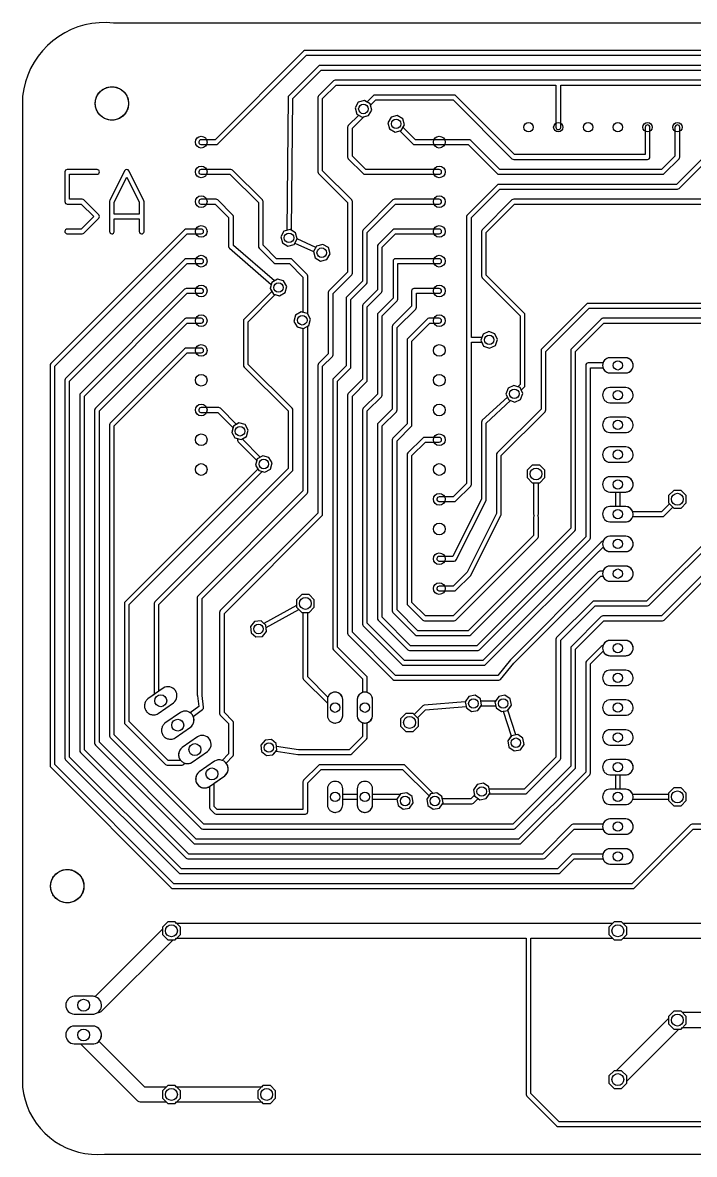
# Model space of a CAD drawing. Header units: inches. Extents: x -0.2 to 3.7, y 0 to 3.8.
# Drawn here: x -0.2 to 2.057, y -0.001 to 3.802 of the extents above; entities that cross this region are included whole.
import ezdxf

# ---------------------------------------------------------------- set-up
doc = ezdxf.new("R2010")
doc.units = ezdxf.units.IN

msp = doc.modelspace()

# ---------------------------------------------------------------- linework, layer by layer
at = {"layer": '16_copper'}
for points in [[(0.9621, 3.4892), (0.9729, 3.5078), (0.9673, 3.5286), (0.9487, 3.5394), (0.9279, 3.5338), (0.9171, 3.5152), (0.9227, 3.4944), (0.9413, 3.4836)], [(1.0721, 3.4392), (1.0829, 3.4578), (1.0773, 3.4786), (1.0587, 3.4894), (1.0379, 3.4838), (1.0271, 3.4652), (1.0327, 3.4444), (1.0513, 3.4336)], [(0.7121, 3.0562), (0.7229, 3.0748), (0.7173, 3.0956), (0.6987, 3.1064), (0.6779, 3.1008), (0.6671, 3.0822), (0.6727, 3.0614), (0.6913, 3.0506)], [(0.8221, 3.0062), (0.8329, 3.0248), (0.8273, 3.0456), (0.8087, 3.0564), (0.7879, 3.0508), (0.7771, 3.0322), (0.7827, 3.0114), (0.8013, 3.0006)], [(0.682, 2.8943), (0.6876, 2.9152), (0.6768, 2.9338), (0.656, 2.9394), (0.6374, 2.9286), (0.6318, 2.9078), (0.6426, 2.8892), (0.6634, 2.8836)], [(0.762, 2.7843), (0.7676, 2.8052), (0.7568, 2.8238), (0.736, 2.8294), (0.7174, 2.8186), (0.7118, 2.7978), (0.7226, 2.7792), (0.7434, 2.7736)], [(1.3885, 2.7166), (1.3959, 2.7369), (1.3868, 2.7564), (1.3665, 2.7637), (1.347, 2.7546), (1.3396, 2.7344), (1.3487, 2.7149), (1.369, 2.7075)], [(1.473, 2.5354), (1.4804, 2.5556), (1.4713, 2.5751), (1.451, 2.5825), (1.4315, 2.5734), (1.4241, 2.5531), (1.4332, 2.5336), (1.4535, 2.5263)], [(0.5526, 2.4114), (0.5582, 2.4322), (0.5474, 2.4508), (0.5266, 2.4564), (0.508, 2.4457), (0.5024, 2.4248), (0.5132, 2.4062), (0.534, 2.4006)], [(0.6326, 2.3014), (0.6382, 2.3222), (0.6274, 2.3408), (0.6066, 2.3464), (0.588, 2.3357), (0.5824, 2.3148), (0.5932, 2.2962), (0.614, 2.2906)], [(1.555, 2.2726), (1.555, 2.2974), (1.5374, 2.315), (1.5126, 2.315), (1.495, 2.2974), (1.495, 2.2726), (1.5126, 2.255), (1.5374, 2.255)], [(2.03, 2.1876), (2.03, 2.2124), (2.0124, 2.23), (1.9876, 2.23), (1.97, 2.2124), (1.97, 2.1876), (1.9876, 2.17), (2.0124, 2.17)], [(0.78, 1.8376), (0.78, 1.8624), (0.7624, 1.88), (0.7376, 1.88), (0.72, 1.8624), (0.72, 1.8376), (0.7376, 1.82), (0.7624, 1.82)], [(0.6056, 1.7393), (0.6194, 1.7558), (0.6175, 1.7772), (0.601, 1.7911), (0.5796, 1.7892), (0.5657, 1.7727), (0.5676, 1.7512), (0.5841, 1.7374)], [(1.3298, 1.4901), (1.3422, 1.5077), (1.3384, 1.529), (1.3208, 1.5413), (1.2996, 1.5376), (1.2872, 1.5199), (1.291, 1.4987), (1.3086, 1.4864)], [(1.4298, 1.4901), (1.4422, 1.5077), (1.4384, 1.529), (1.4208, 1.5413), (1.3996, 1.5376), (1.3872, 1.5199), (1.391, 1.4987), (1.4086, 1.4864)], [(1.13, 1.4376), (1.13, 1.4624), (1.1124, 1.48), (1.0876, 1.48), (1.07, 1.4624), (1.07, 1.4376), (1.0876, 1.42), (1.1124, 1.42)], [(1.4725, 1.3582), (1.4848, 1.3758), (1.4811, 1.397), (1.4634, 1.4094), (1.4422, 1.4056), (1.4299, 1.388), (1.4336, 1.3668), (1.4513, 1.3544)], [(0.6404, 1.3408), (0.6543, 1.3573), (0.6524, 1.3788), (0.6359, 1.3926), (0.6144, 1.3907), (0.6006, 1.3742), (0.6025, 1.3528), (0.619, 1.3389)], [(1.3578, 1.1944), (1.3701, 1.212), (1.3664, 1.2332), (1.3487, 1.2456), (1.3275, 1.2418), (1.3152, 1.2242), (1.3189, 1.203), (1.3366, 1.1906)], [(2.03, 1.1876), (2.03, 1.2124), (2.0124, 1.23), (1.9876, 1.23), (1.97, 1.2124), (1.97, 1.1876), (1.9876, 1.17), (2.0124, 1.17)], [(1.1004, 1.1624), (1.1128, 1.1801), (1.109, 1.2013), (1.0914, 1.2136), (1.0702, 1.2099), (1.0578, 1.1923), (1.0615, 1.171), (1.0792, 1.1587)], [(1.2004, 1.1624), (1.2128, 1.1801), (1.209, 1.2013), (1.1914, 1.2136), (1.1702, 1.2099), (1.1578, 1.1923), (1.1615, 1.171), (1.1792, 1.1587)], [(0.33, 0.7376), (0.33, 0.7624), (0.3124, 0.78), (0.2876, 0.78), (0.27, 0.7624), (0.27, 0.7376), (0.2876, 0.72), (0.3124, 0.72)], [(1.83, 0.7376), (1.83, 0.7624), (1.8124, 0.78), (1.7876, 0.78), (1.77, 0.7624), (1.77, 0.7376), (1.7876, 0.72), (1.8124, 0.72)], [(2.03, 0.4376), (2.03, 0.4624), (2.0124, 0.48), (1.9876, 0.48), (1.97, 0.4624), (1.97, 0.4376), (1.9876, 0.42), (2.0124, 0.42)], [(1.83, 0.2376), (1.83, 0.2624), (1.8124, 0.28), (1.7876, 0.28), (1.77, 0.2624), (1.77, 0.2376), (1.7876, 0.22), (1.8124, 0.22)], [(0.33, 0.1876), (0.33, 0.2124), (0.3124, 0.23), (0.2876, 0.23), (0.27, 0.2124), (0.27, 0.1876), (0.2876, 0.17), (0.3124, 0.17)], [(0.65, 0.1876), (0.65, 0.2124), (0.6324, 0.23), (0.6076, 0.23), (0.59, 0.2124), (0.59, 0.1876), (0.6076, 0.17), (0.6324, 0.17)]]:
    msp.add_lwpolyline(points, close=True, dxfattribs=at)
for points in [[(1.8295, 2.6245, 0.906347), (1.827, 2.6757), (1.773, 2.6757, 0.95208), (1.773, 2.6243), (1.827, 2.6243)], [(1.8295, 2.5245, 0.906347), (1.827, 2.5757), (1.773, 2.5757, 0.95208), (1.773, 2.5243), (1.827, 2.5243)], [(1.8295, 2.4245, 0.906347), (1.827, 2.4757), (1.773, 2.4757, 0.95208), (1.773, 2.4243), (1.827, 2.4243)], [(1.8295, 2.3245, 0.906347), (1.827, 2.3757), (1.773, 2.3757, 0.95208), (1.773, 2.3243), (1.827, 2.3243)], [(1.8295, 2.2245, 0.906347), (1.827, 2.2757), (1.773, 2.2757, 0.95208), (1.773, 2.2243), (1.827, 2.2243)], [(1.8295, 2.1245, 0.906347), (1.827, 2.1757), (1.773, 2.1757, 0.95208), (1.773, 2.1243), (1.827, 2.1243)], [(1.8295, 2.0245, 0.906347), (1.827, 2.0757), (1.773, 2.0757, 0.95208), (1.773, 2.0243), (1.827, 2.0243)], [(1.8295, 1.9245, 0.906347), (1.827, 1.9757), (1.773, 1.9757, 0.95208), (1.773, 1.9243), (1.827, 1.9243)], [(1.8295, 1.6745, 0.906347), (1.827, 1.7257), (1.773, 1.7257, 0.95208), (1.773, 1.6743), (1.827, 1.6743)], [(1.8295, 1.5745, 0.906347), (1.827, 1.6257), (1.773, 1.6257, 0.95208), (1.773, 1.5743), (1.827, 1.5743)], [(0.2415, 1.4757, 0.123339), (0.2554, 1.4802), (0.307, 1.5164, 0.952081), (0.2725, 1.5655), (0.221, 1.5294), (0.2187, 1.5275), (0.2167, 1.5253), (0.2149, 1.523), (0.2133, 1.5205), (0.212, 1.5179), (0.2109, 1.5152), (0.2101, 1.5123), (0.2096, 1.5094), (0.2094, 1.5065), (0.2094, 1.5035), (0.2098, 1.5006), (0.2104, 1.4977), (0.2113, 1.4949), (0.2125, 1.4922), (0.214, 1.4897), (0.2157, 1.4873), (0.2176, 1.485), (0.2197, 1.483), (0.222, 1.4812), (0.2245, 1.4796), (0.2271, 1.4782), (0.2299, 1.4772), (0.2327, 1.4764), (0.2356, 1.4759), (0.2386, 1.4756)], [(0.8538, 1.4483, 0.357805), (0.876, 1.4727), (0.876, 1.5273, 0.952079), (0.824, 1.5273), (0.824, 1.4727), (0.8243, 1.4702), (0.8247, 1.4677), (0.8255, 1.4652), (0.8265, 1.4629), (0.8277, 1.4606), (0.8291, 1.4585), (0.8307, 1.4565), (0.8325, 1.4547), (0.8345, 1.4531), (0.8366, 1.4517), (0.8389, 1.4505), (0.8412, 1.4495), (0.8437, 1.4487), (0.8462, 1.4483), (0.8487, 1.448), (0.8513, 1.448)], [(0.9538, 1.4483, 0.357805), (0.976, 1.4727), (0.976, 1.5273, 0.952079), (0.924, 1.5273), (0.924, 1.4727), (0.9243, 1.4702), (0.9247, 1.4677), (0.9255, 1.4652), (0.9265, 1.4629), (0.9277, 1.4606), (0.9291, 1.4585), (0.9307, 1.4565), (0.9325, 1.4547), (0.9345, 1.4531), (0.9366, 1.4517), (0.9389, 1.4505), (0.9412, 1.4495), (0.9437, 1.4487), (0.9462, 1.4483), (0.9487, 1.448), (0.9513, 1.448)], [(1.8295, 1.4745, 0.906347), (1.827, 1.5257), (1.773, 1.5257, 0.95208), (1.773, 1.4743), (1.827, 1.4743)], [(0.2989, 1.3938, 0.123339), (0.3127, 1.3983), (0.3643, 1.4344, 0.952081), (0.3299, 1.4836), (0.2783, 1.4475), (0.2761, 1.4456), (0.2741, 1.4434), (0.2722, 1.4411), (0.2707, 1.4386), (0.2693, 1.436), (0.2683, 1.4332), (0.2675, 1.4304), (0.2669, 1.4275), (0.2667, 1.4246), (0.2668, 1.4216), (0.2671, 1.4187), (0.2678, 1.4158), (0.2687, 1.413), (0.2699, 1.4103), (0.2713, 1.4078), (0.273, 1.4053), (0.2749, 1.4031), (0.2771, 1.4011), (0.2794, 1.3992), (0.2819, 1.3977), (0.2845, 1.3963), (0.2872, 1.3953), (0.2901, 1.3945), (0.293, 1.394), (0.2959, 1.3937)], [(1.8295, 1.3745, 0.906347), (1.827, 1.4257), (1.773, 1.4257, 0.95208), (1.773, 1.3743), (1.827, 1.3743)], [(0.3562, 1.3119, 0.123339), (0.3701, 1.3164), (0.4217, 1.3525, 0.952081), (0.3873, 1.4017), (0.3357, 1.3656), (0.3335, 1.3636), (0.3314, 1.3615), (0.3296, 1.3592), (0.328, 1.3567), (0.3267, 1.3541), (0.3256, 1.3513), (0.3248, 1.3485), (0.3243, 1.3456), (0.3241, 1.3427), (0.3241, 1.3397), (0.3245, 1.3368), (0.3251, 1.3339), (0.3261, 1.3311), (0.3272, 1.3284), (0.3287, 1.3258), (0.3304, 1.3234), (0.3323, 1.3212), (0.3344, 1.3191), (0.3367, 1.3173), (0.3392, 1.3157), (0.3419, 1.3144), (0.3446, 1.3133), (0.3474, 1.3125), (0.3503, 1.312), (0.3533, 1.3118)], [(0.4136, 1.23, 0.123339), (0.4275, 1.2345), (0.479, 1.2706, 0.952081), (0.4446, 1.3198), (0.393, 1.2836), (0.3908, 1.2817), (0.3888, 1.2796), (0.387, 1.2773), (0.3854, 1.2748), (0.384, 1.2722), (0.383, 1.2694), (0.3822, 1.2666), (0.3817, 1.2637), (0.3814, 1.2607), (0.3815, 1.2578), (0.3819, 1.2549), (0.3825, 1.252), (0.3834, 1.2492), (0.3846, 1.2465), (0.386, 1.2439), (0.3877, 1.2415), (0.3897, 1.2393), (0.3918, 1.2372), (0.3941, 1.2354), (0.3966, 1.2338), (0.3992, 1.2325), (0.402, 1.2314), (0.4048, 1.2306), (0.4077, 1.2301), (0.4106, 1.2299)], [(1.8295, 1.2745, 0.906347), (1.827, 1.3257), (1.773, 1.3257, 0.95208), (1.773, 1.2743), (1.827, 1.2743)], [(0.8538, 1.1483, 0.357805), (0.876, 1.1727), (0.876, 1.2273, 0.952079), (0.824, 1.2273), (0.824, 1.1727), (0.8243, 1.1702), (0.8247, 1.1677), (0.8255, 1.1652), (0.8265, 1.1629), (0.8277, 1.1606), (0.8291, 1.1585), (0.8307, 1.1565), (0.8325, 1.1547), (0.8345, 1.1531), (0.8366, 1.1517), (0.8389, 1.1505), (0.8412, 1.1495), (0.8437, 1.1487), (0.8462, 1.1483), (0.8487, 1.148), (0.8513, 1.148)], [(0.9538, 1.1483, 0.357805), (0.976, 1.1727), (0.976, 1.2273, 0.952079), (0.924, 1.2273), (0.924, 1.1727), (0.9243, 1.1702), (0.9247, 1.1677), (0.9255, 1.1652), (0.9265, 1.1629), (0.9277, 1.1606), (0.9291, 1.1585), (0.9307, 1.1565), (0.9325, 1.1547), (0.9345, 1.1531), (0.9366, 1.1517), (0.9389, 1.1505), (0.9412, 1.1495), (0.9437, 1.1487), (0.9462, 1.1483), (0.9487, 1.148), (0.9513, 1.148)], [(1.8295, 1.1745, 0.906347), (1.827, 1.2257), (1.773, 1.2257, 0.95208), (1.773, 1.1743), (1.827, 1.1743)], [(1.8295, 1.0745, 0.906347), (1.827, 1.1257), (1.773, 1.1257, 0.95208), (1.773, 1.0743), (1.827, 1.0743)], [(1.8295, 0.9745, 0.906347), (1.827, 1.0257), (1.773, 1.0257, 0.95208), (1.773, 0.9743), (1.827, 0.9743)], [(0.0394, 0.4703, 0.906347), (0.0365, 0.53), (-0.0265, 0.53, 0.95208), (-0.0265, 0.47), (0.0365, 0.47)], [(0.0394, 0.3703, 0.906347), (0.0365, 0.43), (-0.0265, 0.43, 0.95208), (-0.0265, 0.37), (0.0365, 0.37)]]:
    msp.add_lwpolyline(points, format="xyb", close=True, dxfattribs=at)
at = {"layer": '1_copper'}
for points in [[(2.8, 3.708), (0.75, 3.708, 0.198912), (0.7443, 3.7057), (0.4467, 3.408), (0.4, 3.408, 0.923416), (0.3987, 3.3921), (0.4, 3.392), (0.45, 3.392, 0.198912), (0.4557, 3.3943), (0.7533, 3.692), (2.7967, 3.692)], [(2.45, 3.658), (0.8, 3.658, 0.198912), (0.7943, 3.6557), (0.6943, 3.5557, 0.19616), (0.692, 3.5501), (0.6873, 3.1033), (0.6779, 3.1008), (0.6671, 3.0822), (0.6727, 3.0614), (0.6913, 3.0506), (0.7121, 3.0562), (0.7148, 3.0607), (0.7772, 3.0323), (0.7771, 3.0322), (0.7827, 3.0114), (0.8013, 3.0006), (0.8221, 3.0062), (0.8329, 3.0248), (0.8273, 3.0456), (0.8087, 3.0564), (0.7879, 3.0508), (0.7852, 3.0463), (0.7228, 3.0746), (0.7229, 3.0748), (0.7173, 3.0956), (0.7033, 3.1037), (0.708, 3.5467), (0.8033, 3.642), (2.4467, 3.642)], [(2.4, 3.608), (0.85, 3.608, 0.198912), (0.8443, 3.6057), (0.7943, 3.5557, 0.198912), (0.792, 3.55), (0.792, 3.3, 0.198912), (0.7943, 3.2943), (0.892, 3.1967), (0.892, 2.9633), (0.8293, 2.9007, 0.198912), (0.827, 2.895), (0.827, 2.6883), (0.7943, 2.6557, 0.198912), (0.792, 2.65), (0.792, 2.1533), (0.4643, 1.8257, 0.198912), (0.462, 1.82), (0.462, 1.48, 0.198912), (0.4643, 1.4743), (0.492, 1.4467), (0.492, 1.3444), (0.4703, 1.3227, 0.226675), (0.4446, 1.3198), (0.393, 1.2836, 0.96327), (0.428, 1.2349), (0.428, 1.164, 0.198912), (0.4304, 1.1583), (0.4443, 1.1443, 0.198912), (0.45, 1.142), (0.75, 1.142, 0.414214), (0.758, 1.15), (0.758, 1.2467), (0.8033, 1.292), (1.0767, 1.292), (1.1655, 1.2032), (1.1578, 1.1923), (1.1615, 1.171), (1.1792, 1.1587), (1.2004, 1.1624), (1.2106, 1.177), (1.3096, 1.177, 0.198912), (1.3152, 1.1793), (1.3306, 1.1948), (1.3366, 1.1906), (1.3578, 1.1944), (1.3688, 1.2101), (1.4881, 1.2101, 0.198912), (1.4937, 1.2124), (1.6057, 1.3243, 0.198912), (1.608, 1.33), (1.608, 1.7267), (1.7233, 1.842), (1.9, 1.842, 0.198912), (1.9057, 1.8443), (2.1557, 2.0943, 0.198912)], [(2.142, 2.1033), (1.8967, 1.858), (1.72, 1.858, 0.198912), (1.7143, 1.8557), (1.5943, 1.7357, 0.198912), (1.592, 1.73), (1.592, 1.3333), (1.4848, 1.2261), (1.3676, 1.2261), (1.3664, 1.2332), (1.3487, 1.2456), (1.3275, 1.2418), (1.3152, 1.2242), (1.3185, 1.2053), (1.3062, 1.193), (1.2105, 1.193), (1.209, 1.2013), (1.1914, 1.2136), (1.1797, 1.2116), (1.0857, 1.3057, 0.198912), (1.08, 1.308), (0.8, 1.308, 0.198912), (0.7943, 1.3057), (0.7443, 1.2557, 0.198912), (0.742, 1.25), (0.742, 1.158), (0.4533, 1.158), (0.444, 1.1673), (0.444, 1.2461), (0.479, 1.2706, 0.423709), (0.4837, 1.3135), (0.5057, 1.3354, 0.198912), (0.508, 1.3411), (0.508, 1.45, 0.198912), (0.5057, 1.4557), (0.478, 1.4833), (0.478, 1.8167), (0.8057, 2.1443, 0.198912), (0.808, 2.15), (0.808, 2.6467), (0.8407, 2.6793, 0.198912), (0.843, 2.685), (0.843, 2.8917), (0.9057, 2.9543, 0.198912), (0.908, 2.96), (0.908, 3.2, 0.198912), (0.9057, 3.2057), (0.808, 3.3033), (0.808, 3.5467), (0.8533, 3.592), (1.592, 3.592), (1.592, 3.45, 0.923416), (1.6079, 3.4487), (1.608, 3.45), (1.608, 3.592), (2.092, 3.592)], [(2.092, 3.3533), (1.9967, 3.258), (1.4, 3.258, 0.198912), (1.3943, 3.2557), (1.2943, 3.1557, 0.198912), (1.292, 3.15), (1.292, 2.2533), (1.2467, 2.208), (1.2, 2.208, 0.923416), (1.1987, 2.1921), (1.2, 2.192), (1.25, 2.192, 0.198912), (1.2557, 2.1943), (1.3057, 2.2443, 0.198912), (1.308, 2.25), (1.308, 2.7276), (1.3428, 2.7276), (1.3487, 2.7149), (1.369, 2.7075), (1.3885, 2.7166), (1.3959, 2.7369), (1.3868, 2.7564), (1.3665, 2.7637), (1.347, 2.7546), (1.343, 2.7436), (1.308, 2.7436), (1.308, 3.1467), (1.4033, 3.242), (2, 3.242, 0.198912), (2.0057, 3.2443), (2.1057, 3.3443, 0.198912)], [(2.1467, 3.208), (1.45, 3.208, 0.198912), (1.4443, 3.2057), (1.3443, 3.1057, 0.198912), (1.342, 3.1), (1.342, 2.95, 0.198912), (1.3443, 2.9443), (1.472, 2.8167), (1.472, 2.5854), (1.4643, 2.5777), (1.451, 2.5825), (1.4315, 2.5734), (1.4241, 2.5531), (1.4287, 2.5434), (1.3446, 2.4655, 0.208806), (1.342, 2.4596), (1.342, 2.2019), (1.2451, 2.008), (1.2, 2.008, 0.923416), (1.1987, 1.9921), (1.2, 1.992), (1.25, 1.992, 0.284077), (1.2572, 1.9964), (1.3572, 2.1964, 0.116436), (1.358, 2.2), (1.358, 2.4561), (1.4393, 2.5314), (1.4535, 2.5263), (1.473, 2.5354), (1.4804, 2.5556), (1.4754, 2.5662), (1.4857, 2.5765, 0.198912), (1.488, 2.5821), (1.488, 2.82, 0.198912), (1.4857, 2.8257), (1.358, 2.9533), (1.358, 3.0967), (1.4533, 3.192), (2.15, 3.192, 0.198912)], [(2.2498, 1.108), (2.05, 1.108, 0.198912), (2.0443, 1.1057), (1.8467, 0.908), (0.3083, 0.908), (-0.092, 1.3083), (-0.092, 2.6467), (0.3533, 3.092), (0.4, 3.092, 1), (0.4, 3.108), (0.35, 3.108, 0.198912), (0.3443, 3.1057), (-0.1057, 2.6557, 0.198912), (-0.108, 2.65), (-0.108, 1.305, 0.198912), (-0.1057, 1.2993), (0.2993, 0.8943, 0.198912), (0.305, 0.892), (1.85, 0.892), (1.8504, 0.892, 0.185976), (1.8557, 0.8943), (2.0533, 1.092), (2.2498, 1.092, 0.31094)], [(2.2967, 2.858), (1.7, 2.858, 0.198912), (1.6943, 2.8557), (1.5443, 2.7057, 0.198912), (1.542, 2.7), (1.542, 2.5033), (1.3943, 2.3557, 0.198912), (1.392, 2.35), (1.392, 2.1519), (1.2934, 1.9547), (1.2467, 1.908), (1.2, 1.908, 0.923416), (1.1987, 1.8921), (1.2, 1.892), (1.25, 1.892, 0.198912), (1.2557, 1.8943), (1.3057, 1.9443, 0.08061), (1.3072, 1.9464), (1.4072, 2.1464, 0.116436), (1.408, 2.15), (1.408, 2.3467), (1.5557, 2.4943, 0.198912), (1.558, 2.5), (1.558, 2.6967), (1.7033, 2.842), (2.3, 2.842, 0.198912)], [(2.3467, 2.808), (1.75, 2.808, 0.198912), (1.7443, 2.8057), (1.6443, 2.7057, 0.198912), (1.642, 2.7), (1.642, 2.1033), (1.2967, 1.758), (1.1283, 1.758), (1.058, 1.8283), (1.058, 2.3967), (1.1057, 2.4443, 0.198912), (1.108, 2.45), (1.108, 2.7317), (1.1683, 2.792), (1.2, 2.792, 1), (1.2, 2.808), (1.165, 2.808, 0.198912), (1.1593, 2.8057), (1.0943, 2.7407, 0.198912), (1.092, 2.735), (1.092, 2.4533), (1.0443, 2.4057, 0.198912), (1.042, 2.4), (1.042, 1.825, 0.198912), (1.0443, 1.8193), (1.1193, 1.7443, 0.198912), (1.125, 1.742), (1.3, 1.742, 0.198912), (1.3057, 1.7443), (1.6557, 2.0943, 0.198912), (1.658, 2.1), (1.658, 2.6967), (1.7533, 2.792), (2.35, 2.792, 0.198912)], [(2.1943, 2.0557), (1.9467, 1.808), (1.75, 1.808, 0.198912), (1.7443, 1.8057), (1.6443, 1.7057, 0.198912), (1.642, 1.7), (1.642, 1.3033), (1.4467, 1.108), (0.4083, 1.108), (0.108, 1.4083), (0.108, 2.4467), (0.3533, 2.692), (0.4, 2.692, 1), (0.4, 2.708), (0.35, 2.708, 0.198912), (0.3443, 2.7057), (0.0943, 2.4557, 0.198912), (0.092, 2.45), (0.092, 1.405, 0.198912), (0.0943, 1.3993), (0.3993, 1.0943, 0.198912), (0.405, 1.092), (1.45, 1.092), (1.4504, 1.092, 0.185976), (1.4557, 1.0943), (1.6557, 1.2943, 0.198912), (1.658, 1.3), (1.658, 1.6967), (1.7533, 1.792), (1.95, 1.792, 0.198912), (1.9557, 1.7943), (2.2033, 2.042)], [(2.275, 0.775), (1.8174, 0.775), (1.8124, 0.78), (1.7876, 0.78), (1.7826, 0.775), (0.3174, 0.775), (0.3124, 0.78), (0.2876, 0.78), (0.27, 0.7624), (0.27, 0.7554), (0.0434, 0.5288, 0.059052), (0.0365, 0.53), (-0.0265, 0.53, 0.95208), (-0.0265, 0.47), (0.0365, 0.47, 0.098492), (0.0478, 0.4728), (0.0504, 0.4742, 0.194461), (0.0677, 0.4823), (0.3054, 0.72), (0.3124, 0.72), (0.3174, 0.725), (1.492, 0.725), (1.492, 0.2, 0.198912), (1.4943, 0.1943), (1.5943, 0.0943, 0.198912), (1.6, 0.092), (3.1, 0.092, 0.198912)]]:
    msp.add_lwpolyline(points, format="xyb", dxfattribs=at)
for points in [[(1.2014, 3.2921, 0.915917), (1.2, 3.308), (0.9533, 3.308), (0.908, 3.3533), (0.908, 3.4467), (0.9462, 3.4849), (0.9621, 3.4892), (0.9729, 3.5078), (0.9686, 3.5238), (0.9868, 3.542), (1.2467, 3.542), (1.4443, 3.3443, 0.198912), (1.45, 3.342), (1.9, 3.342, 0.414214), (1.908, 3.35), (1.908, 3.45, 1), (1.892, 3.45), (1.892, 3.358), (1.4533, 3.358), (1.2557, 3.5557, 0.198912), (1.25, 3.558), (0.9835, 3.558, 0.198912), (0.9778, 3.5557), (0.9569, 3.5347), (0.9487, 3.5394), (0.9279, 3.5338), (0.9171, 3.5152), (0.9227, 3.4944), (0.9293, 3.4906), (0.8943, 3.4557, 0.198912), (0.892, 3.45), (0.892, 3.35, 0.198912), (0.8943, 3.3443), (0.9443, 3.2943, 0.198912), (0.95, 3.292), (1.2, 3.292)], [(1.0782, 3.4496), (1.0829, 3.4578), (1.0773, 3.4786), (1.0587, 3.4894), (1.0379, 3.4838), (1.0271, 3.4652), (1.0327, 3.4444), (1.0513, 3.4336), (1.0673, 3.4379), (1.1108, 3.3943, 0.198912), (1.1165, 3.392), (1.2967, 3.392), (1.3943, 3.2943, 0.198912), (1.4, 3.292), (1.95, 3.292, 0.198912), (1.9557, 3.2943), (2.0057, 3.3443, 0.198912), (2.008, 3.35), (2.008, 3.45, 1), (1.992, 3.45), (1.992, 3.3533), (1.9467, 3.308), (1.4033, 3.308), (1.3057, 3.4057, 0.198912), (1.3, 3.408), (1.1198, 3.408)], [(0.0004, 3.092, 0.185976), (0.0057, 3.0943), (0.0557, 3.1443, 0.414214), (0.0557, 3.1557), (0.0057, 3.2057, 0.198912), (0, 3.208), (-0.042, 3.208), (-0.042, 3.292), (0.05, 3.292, 1), (0.05, 3.308), (-0.05, 3.308, 0.414214), (-0.058, 3.3), (-0.058, 3.2, 0.414214), (-0.05, 3.192), (-0.0033, 3.192), (0.0387, 3.15), (-0.0033, 3.108), (-0.05, 3.108, 0.923416), (-0.0513, 3.0921), (-0.05, 3.092), (0, 3.092)], [(0.208, 3.2005, 0.100141), (0.2072, 3.2036), (0.1572, 3.3036, 0.618029), (0.1428, 3.3036), (0.0928, 3.2036, 0.116436), (0.092, 3.2), (0.092, 3.1, 0.923416), (0.1079, 3.0987), (0.108, 3.1), (0.108, 3.142), (0.192, 3.142), (0.192, 3.1, 0.923416), (0.2079, 3.0987), (0.208, 3.1), (0.208, 3.2)], [(0.2989, 1.3938, 0.123339), (0.3127, 1.3983), (0.3643, 1.4344, 0.342155), (0.3734, 1.4701), (0.4048, 1.4936, 0.268623), (0.4079, 1.501), (0.403, 1.541), (0.403, 1.8667), (0.7557, 2.2193, 0.198912), (0.758, 2.225), (0.758, 2.782), (0.762, 2.7843), (0.7676, 2.8052), (0.758, 2.8218), (0.758, 2.95, 0.198912), (0.7557, 2.9557), (0.7057, 3.0057, 0.198912), (0.7, 3.008), (0.6533, 3.008), (0.608, 3.0533), (0.608, 3.2, 0.198912), (0.6057, 3.2057), (0.5057, 3.3057, 0.198912), (0.5, 3.308), (0.4, 3.308, 0.923416), (0.3987, 3.2921), (0.4, 3.292), (0.4967, 3.292), (0.592, 3.1967), (0.592, 3.05, 0.198912), (0.5943, 3.0443), (0.6443, 2.9943, 0.198912), (0.65, 2.992), (0.6967, 2.992), (0.742, 2.9467), (0.742, 2.8278), (0.736, 2.8294), (0.7174, 2.8186), (0.7118, 2.7978), (0.7226, 2.7792), (0.742, 2.7739), (0.742, 2.2283), (0.3893, 1.8757, 0.198912), (0.387, 1.87), (0.387, 1.5406, 0.030679), (0.3871, 1.5396), (0.3915, 1.5036), (0.3634, 1.4825, 0.305189), (0.3299, 1.4836), (0.2783, 1.4475), (0.2761, 1.4456), (0.2741, 1.4434), (0.2722, 1.4411), (0.2707, 1.4386), (0.2693, 1.436), (0.2683, 1.4332), (0.2675, 1.4304), (0.2669, 1.4275), (0.2667, 1.4246), (0.2668, 1.4216), (0.2671, 1.4187), (0.2678, 1.4158), (0.2687, 1.413), (0.2699, 1.4103), (0.2713, 1.4078), (0.273, 1.4053), (0.2749, 1.4031), (0.2771, 1.4011), (0.2794, 1.3992), (0.2819, 1.3977), (0.2845, 1.3963), (0.2872, 1.3953), (0.2901, 1.3945), (0.293, 1.394), (0.2959, 1.3937)], [(0.2415, 1.4757, 0.123339), (0.2554, 1.4802), (0.307, 1.5164, 0.952081), (0.2725, 1.5655), (0.258, 1.5553), (0.258, 1.8467), (0.7057, 2.2943, 0.198912), (0.708, 2.3), (0.708, 2.5, 0.198912), (0.7057, 2.5057), (0.558, 2.6533), (0.558, 2.7967), (0.6488, 2.8875), (0.6634, 2.8836), (0.682, 2.8943), (0.6876, 2.9152), (0.6768, 2.9338), (0.656, 2.9394), (0.6462, 2.9337), (0.508, 3.0532), (0.508, 3.15, 0.198912), (0.5057, 3.1557), (0.4557, 3.2057, 0.198912), (0.45, 3.208), (0.4, 3.208, 0.923416), (0.3987, 3.1921), (0.4, 3.192), (0.4467, 3.192), (0.492, 3.1467), (0.492, 3.0496, 0.217796), (0.4948, 3.0435), (0.6356, 2.9218), (0.6318, 2.9078), (0.6372, 2.8985), (0.5443, 2.8057, 0.198912), (0.542, 2.8), (0.542, 2.65, 0.198912), (0.5443, 2.6443), (0.692, 2.4967), (0.692, 2.3033), (0.2443, 1.8557, 0.198912), (0.242, 1.85), (0.242, 1.5441), (0.221, 1.5294), (0.2187, 1.5275), (0.2167, 1.5253), (0.2149, 1.523), (0.2133, 1.5205), (0.212, 1.5179), (0.2109, 1.5152), (0.2101, 1.5123), (0.2096, 1.5094), (0.2094, 1.5065), (0.2094, 1.5035), (0.2098, 1.5006), (0.2104, 1.4977), (0.2113, 1.4949), (0.2125, 1.4922), (0.214, 1.4897), (0.2157, 1.4873), (0.2176, 1.485), (0.2197, 1.483), (0.222, 1.4812), (0.2245, 1.4796), (0.2271, 1.4782), (0.2299, 1.4772), (0.2327, 1.4764), (0.2356, 1.4759), (0.2386, 1.4756)], [(0.7252, 1.3421, 0.03947), (0.7265, 1.342), (0.9, 1.342, 0.198912), (0.9057, 1.3443), (0.9557, 1.3943, 0.198912), (0.958, 1.4), (0.958, 1.4493, 0.311802), (0.976, 1.4727), (0.976, 1.5273, 0.311802), (0.958, 1.5507), (0.958, 1.6, 0.198912), (0.9557, 1.6057), (0.858, 1.7033), (0.858, 2.5967), (0.9007, 2.6393, 0.198912), (0.903, 2.645), (0.903, 2.8717), (0.9557, 2.9243, 0.198912), (0.958, 2.93), (0.958, 3.0967), (1.0533, 3.192), (1.2, 3.192, 1), (1.2, 3.208), (1.05, 3.208, 0.198912), (1.0443, 3.2057), (0.9443, 3.1057, 0.198912), (0.942, 3.1), (0.942, 2.9333), (0.8893, 2.8807, 0.198912), (0.887, 2.875), (0.887, 2.6483), (0.8443, 2.6057, 0.198912), (0.842, 2.6), (0.842, 1.7, 0.198912), (0.8443, 1.6943), (0.942, 1.5967), (0.942, 1.5507, 0.311802), (0.924, 1.5273), (0.924, 1.4727, 0.311802), (0.942, 1.4493), (0.942, 1.4033), (0.8967, 1.358), (0.7271, 1.358), (0.6532, 1.3698), (0.6524, 1.3788), (0.6359, 1.3926), (0.6144, 1.3907), (0.6006, 1.3742), (0.6025, 1.3528), (0.619, 1.3389), (0.6404, 1.3408), (0.6514, 1.3539), (0.7252, 1.3421), (0.7252, 1.3421)], [(1.4001, 1.592, 0.221781), (1.4062, 1.5949), (1.4509, 1.6496), (1.7433, 1.942), (1.7498, 1.942, 0.31094), (1.773, 1.9243), (1.827, 1.9243, 0.95208), (1.827, 1.9757), (1.773, 1.9757, 0.31094), (1.7498, 1.958), (1.74, 1.958, 0.198912), (1.7343, 1.9557), (1.4393, 1.6607, 0.024922), (1.4388, 1.6601), (1.3962, 1.608), (1.0533, 1.608), (0.908, 1.7533), (0.908, 2.5467), (0.9557, 2.5943, 0.198912), (0.958, 2.6), (0.958, 2.8467), (1.0057, 2.8943, 0.198912), (1.008, 2.9), (1.008, 3.0467), (1.0533, 3.092), (1.2, 3.092, 1), (1.2, 3.108), (1.05, 3.108, 0.198912), (1.0443, 3.1057), (0.9943, 3.0557, 0.198912), (0.992, 3.05), (0.992, 2.9033), (0.9443, 2.8557, 0.198912), (0.942, 2.85), (0.942, 2.6033), (0.8943, 2.5557, 0.198912), (0.892, 2.55), (0.892, 1.75, 0.198912), (0.8943, 1.7443), (1.0443, 1.5943, 0.198912), (1.05, 1.592), (1.4, 1.592)], [(1.6004, 0.942, 0.185976), (1.6057, 0.9443), (1.6533, 0.992), (1.7498, 0.992, 0.31094), (1.773, 0.9743), (1.827, 0.9743, 0.95208), (1.827, 1.0257), (1.773, 1.0257, 0.31094), (1.7498, 1.008), (1.65, 1.008, 0.198912), (1.6443, 1.0057), (1.5967, 0.958), (0.3333, 0.958), (-0.042, 1.3333), (-0.042, 2.5967), (0.3533, 2.992), (0.4, 2.992, 1), (0.4, 3.008), (0.35, 3.008, 0.198912), (0.3443, 3.0057), (-0.0557, 2.6057, 0.198912), (-0.058, 2.6), (-0.058, 1.33, 0.198912), (-0.0557, 1.3243), (0.3243, 0.9443, 0.198912), (0.33, 0.942), (1.6, 0.942)], [(1.3504, 1.642, 0.185976), (1.3557, 1.6443), (1.7508, 2.0394, 0.281986), (1.773, 2.0243), (1.827, 2.0243, 0.95208), (1.827, 2.0757), (1.773, 2.0757, 0.276737), (1.7509, 2.061), (1.75, 2.0587, 0.198309), (1.7443, 2.0557), (1.3467, 1.658), (1.0833, 1.658), (0.958, 1.7833), (0.958, 2.4967), (1.0057, 2.5443, 0.198912), (1.008, 2.55), (1.008, 2.8167), (1.0582, 2.8668, 0.198912), (1.0605, 2.8725), (1.0605, 2.992), (1.2, 2.992, 1), (1.2, 3.008), (1.0525, 3.008, 0.414214), (1.0445, 3), (1.0445, 2.8758), (0.9943, 2.8257, 0.198912), (0.992, 2.82), (0.992, 2.5533), (0.9443, 2.5057, 0.198912), (0.942, 2.5), (0.942, 1.78, 0.198912), (0.9443, 1.7743), (1.0743, 1.6443, 0.198912), (1.08, 1.642), (1.35, 1.642)], [(1.5504, 0.992, 0.185976), (1.5557, 0.9943), (1.6533, 1.092), (1.7498, 1.092, 0.31094), (1.773, 1.0743), (1.827, 1.0743, 0.95208), (1.827, 1.1257), (1.773, 1.1257, 0.31094), (1.7498, 1.108), (1.65, 1.108, 0.198912), (1.6443, 1.1057), (1.5467, 1.008), (0.3583, 1.008), (0.008, 1.3583), (0.008, 2.5467), (0.3533, 2.892), (0.4, 2.892, 1), (0.4, 2.908), (0.35, 2.908, 0.198912), (0.3443, 2.9057), (-0.0057, 2.5557, 0.198912), (-0.008, 2.55), (-0.008, 1.355, 0.198912), (-0.0057, 1.3493), (0.3493, 0.9943, 0.198912), (0.355, 0.992), (1.55, 0.992)], [(1.3304, 1.692, 0.185976), (1.3357, 1.6943), (1.7057, 2.0643, 0.198912), (1.708, 2.07), (1.708, 2.642), (1.7498, 2.642, 0.31094), (1.773, 2.6243), (1.827, 2.6243, 0.95208), (1.827, 2.6757), (1.773, 2.6757, 0.31094), (1.7498, 2.658), (1.7, 2.658, 0.414214), (1.692, 2.65), (1.692, 2.0733), (1.3267, 1.708), (1.1033, 1.708), (1.008, 1.8033), (1.008, 2.4467), (1.0557, 2.4943, 0.198912), (1.058, 2.5), (1.058, 2.7767), (1.1207, 2.8393, 0.198912), (1.123, 2.845), (1.123, 2.892), (1.2, 2.892, 1), (1.2, 2.908), (1.115, 2.908, 0.414214), (1.107, 2.9), (1.107, 2.8483), (1.0443, 2.7857, 0.198912), (1.042, 2.78), (1.042, 2.5033), (0.9943, 2.4557, 0.198912), (0.992, 2.45), (0.992, 1.8, 0.198912), (0.9943, 1.7943), (1.0943, 1.6943, 0.198912), (1.1, 1.692), (1.33, 1.692)], [(1.4704, 1.042, 0.185976), (1.4757, 1.0443), (1.7057, 1.2743, 0.198912), (1.708, 1.28), (1.708, 1.6467), (1.7508, 1.6894, 0.281986), (1.773, 1.6743), (1.827, 1.6743, 0.95208), (1.827, 1.7257), (1.773, 1.7257, 0.276737), (1.7509, 1.711), (1.75, 1.7087, 0.198309), (1.7443, 1.7057), (1.6943, 1.6557, 0.198912), (1.692, 1.65), (1.692, 1.2833), (1.4667, 1.058), (0.3833, 1.058), (0.058, 1.3833), (0.058, 2.4967), (0.3533, 2.792), (0.4, 2.792, 1), (0.4, 2.808), (0.35, 2.808, 0.198912), (0.3443, 2.8057), (0.0443, 2.5057, 0.198912), (0.042, 2.5), (0.042, 1.38, 0.198912), (0.0443, 1.3743), (0.3743, 1.0443, 0.198912), (0.38, 1.042), (1.47, 1.042)], [(1.8295, 2.5245, 0.906347), (1.827, 2.5757), (1.773, 2.5757, 0.95208), (1.773, 2.5243), (1.827, 2.5243)], [(0.3358, 1.3067, 0.187573), (0.3411, 1.3091), (0.3451, 1.3132, 0.219885), (0.3701, 1.3164), (0.4217, 1.3525, 0.952081), (0.3873, 1.4017), (0.3357, 1.3656, 0.424221), (0.331, 1.3226), (0.2887, 1.3226), (0.158, 1.4533), (0.158, 1.8467), (0.6045, 2.2932), (0.614, 2.2906), (0.6326, 2.3014), (0.6382, 2.3222), (0.6274, 2.3408), (0.6066, 2.3464), (0.5984, 2.3417), (0.5383, 2.4018), (0.5383, 2.4031), (0.5526, 2.4114), (0.5582, 2.4322), (0.5474, 2.4508), (0.5266, 2.4564), (0.5184, 2.4517), (0.4645, 2.5057, 0.198912), (0.4588, 2.508), (0.4, 2.508, 0.923416), (0.3987, 2.4921), (0.4, 2.492), (0.4555, 2.492), (0.5067, 2.4408), (0.5024, 2.4248), (0.5132, 2.4062), (0.5223, 2.4037), (0.5223, 2.3985, 0.198912), (0.5246, 2.3929), (0.5867, 2.3308), (0.5824, 2.3148), (0.5901, 2.3014), (0.1443, 1.8557, 0.198912), (0.142, 1.85), (0.142, 1.45, 0.198912), (0.1443, 1.4443), (0.2797, 1.309, 0.198912), (0.2854, 1.3066), (0.3354, 1.3066)], [(1.8295, 2.4245, 0.906347), (1.827, 2.4757), (1.773, 2.4757, 0.95208), (1.773, 2.4243), (1.827, 2.4243)], [(1.2504, 1.792, 0.185976), (1.2557, 1.7943), (1.5307, 2.0693, 0.198912), (1.533, 2.075), (1.533, 2.14, 0.13234), (1.5319, 2.144), (1.5312, 2.145, 0.170881), (1.533, 2.15), (1.533, 2.255), (1.5374, 2.255), (1.555, 2.2726), (1.555, 2.2974), (1.5374, 2.315), (1.5126, 2.315), (1.495, 2.2974), (1.495, 2.2726), (1.5126, 2.255), (1.517, 2.255), (1.517, 2.15, 0.170479), (1.5188, 2.145), (1.518, 2.1439, 0.128213), (1.517, 2.14), (1.517, 2.0783), (1.2467, 1.808), (1.1533, 1.808), (1.108, 1.8533), (1.108, 2.3467), (1.1533, 2.392), (1.2, 2.392, 1), (1.2, 2.408), (1.15, 2.408, 0.198912), (1.1443, 2.4057), (1.0943, 2.3557, 0.198912), (1.092, 2.35), (1.092, 1.85, 0.198912), (1.0943, 1.8443), (1.1443, 1.7943, 0.198912), (1.15, 1.792), (1.25, 1.792)], [(1.8295, 2.3245, 0.906347), (1.827, 2.3757), (1.773, 2.3757, 0.95208), (1.773, 2.3243), (1.827, 2.3243)], [(1.8295, 2.1245, 0.284221), (1.8502, 2.142), (1.95, 2.142, 0.198912), (1.9557, 2.1443), (1.9844, 2.1731), (1.9876, 2.17), (2.0124, 2.17), (2.03, 2.1876), (2.03, 2.2124), (2.0124, 2.23), (1.9876, 2.23), (1.97, 2.2124), (1.97, 2.1876), (1.9731, 2.1844), (1.9467, 2.158), (1.8502, 2.158, 0.31094), (1.827, 2.1757), (1.808, 2.1757), (1.808, 2.2243), (1.827, 2.2243, 0.95208), (1.827, 2.2757), (1.773, 2.2757, 0.95208), (1.773, 2.2243), (1.792, 2.2243), (1.792, 2.1757), (1.773, 2.1757, 0.95208), (1.773, 2.1243), (1.827, 2.1243)], [(0.8538, 1.4483, 0.357805), (0.876, 1.4727), (0.876, 1.5273, 0.807799), (0.8258, 1.5355), (0.758, 1.6033), (0.758, 1.82), (0.7624, 1.82), (0.78, 1.8376), (0.78, 1.8624), (0.7624, 1.88), (0.7376, 1.88), (0.72, 1.8624), (0.72, 1.8428), (0.6105, 1.7831), (0.601, 1.7911), (0.5796, 1.7892), (0.5657, 1.7727), (0.5676, 1.7512), (0.5841, 1.7374), (0.6056, 1.7393), (0.6194, 1.7558), (0.6182, 1.7691), (0.7284, 1.8291), (0.7376, 1.82), (0.742, 1.82), (0.742, 1.6, 0.198912), (0.7443, 1.5943), (0.824, 1.5147), (0.824, 1.4727), (0.8243, 1.4702), (0.8247, 1.4677), (0.8255, 1.4652), (0.8265, 1.4629), (0.8277, 1.4606), (0.8291, 1.4585), (0.8307, 1.4565), (0.8325, 1.4547), (0.8345, 1.4531), (0.8366, 1.4517), (0.8389, 1.4505), (0.8412, 1.4495), (0.8437, 1.4487), (0.8462, 1.4483), (0.8487, 1.448), (0.8513, 1.448)], [(1.8295, 1.5745, 0.906347), (1.827, 1.6257), (1.773, 1.6257, 0.95208), (1.773, 1.5743), (1.827, 1.5743)], [(1.4725, 1.3582), (1.4848, 1.3758), (1.4811, 1.397), (1.4634, 1.4094), (1.4572, 1.4083), (1.4305, 1.491), (1.4422, 1.5077), (1.4384, 1.529), (1.4208, 1.5413), (1.3996, 1.5376), (1.3886, 1.5218), (1.3397, 1.5218), (1.3384, 1.529), (1.3208, 1.5413), (1.2996, 1.5376), (1.2872, 1.5199), (1.2873, 1.5196), (1.1493, 1.508, 0.177227), (1.1443, 1.5057), (1.1156, 1.4769), (1.1124, 1.48), (1.0876, 1.48), (1.07, 1.4624), (1.07, 1.4376), (1.0876, 1.42), (1.1124, 1.42), (1.13, 1.4376), (1.13, 1.4624), (1.1269, 1.4656), (1.1536, 1.4923), (1.2901, 1.5037), (1.291, 1.4987), (1.3086, 1.4864), (1.3298, 1.4901), (1.3409, 1.5058), (1.3897, 1.5058), (1.391, 1.4987), (1.4086, 1.4864), (1.4148, 1.4875), (1.4416, 1.4047), (1.4299, 1.388), (1.4336, 1.3668), (1.4513, 1.3544)], [(1.8295, 1.4745, 0.906347), (1.827, 1.5257), (1.773, 1.5257, 0.95208), (1.773, 1.4743), (1.827, 1.4743)], [(1.8295, 1.3745, 0.906347), (1.827, 1.4257), (1.773, 1.4257, 0.95208), (1.773, 1.3743), (1.827, 1.3743)], [(2.03, 1.1876), (2.03, 1.2124), (2.0124, 1.23), (1.9876, 1.23), (1.97, 1.2124), (1.97, 1.208), (1.8502, 1.208, 0.31094), (1.827, 1.2257), (1.808, 1.2257), (1.808, 1.2743), (1.827, 1.2743, 0.95208), (1.827, 1.3257), (1.773, 1.3257, 0.95208), (1.773, 1.2743), (1.792, 1.2743), (1.792, 1.2257), (1.773, 1.2257, 0.95208), (1.773, 1.1743), (1.827, 1.1743, 0.31094), (1.8502, 1.192), (1.97, 1.192), (1.97, 1.1876), (1.9876, 1.17), (2.0124, 1.17)], [(0.8538, 1.1483, 0.357805), (0.876, 1.1727), (0.876, 1.192), (0.924, 1.192), (0.924, 1.1727, 0.952079), (0.976, 1.1727), (0.976, 1.192), (1.0579, 1.192), (1.0615, 1.171), (1.0792, 1.1587), (1.1004, 1.1624), (1.1128, 1.1801), (1.109, 1.2013), (1.0914, 1.2136), (1.0702, 1.2099), (1.0688, 1.208), (0.976, 1.208), (0.976, 1.2273, 0.952079), (0.924, 1.2273), (0.924, 1.208), (0.876, 1.208), (0.876, 1.2273, 0.952079), (0.824, 1.2273), (0.824, 1.1727), (0.8243, 1.1702), (0.8247, 1.1677), (0.8255, 1.1652), (0.8265, 1.1629), (0.8277, 1.1606), (0.8291, 1.1585), (0.8307, 1.1565), (0.8325, 1.1547), (0.8345, 1.1531), (0.8366, 1.1517), (0.8389, 1.1505), (0.8412, 1.1495), (0.8437, 1.1487), (0.8462, 1.1483), (0.8487, 1.148), (0.8513, 1.148)], [(0.3174, 0.175), (0.6026, 0.175), (0.6076, 0.17), (0.6324, 0.17), (0.65, 0.1876), (0.65, 0.2124), (0.6324, 0.23), (0.6076, 0.23), (0.6026, 0.225), (0.3174, 0.225), (0.3124, 0.23), (0.2876, 0.23), (0.2826, 0.225), (0.2104, 0.225), (0.0564, 0.379, 0.647595), (0.0365, 0.43), (-0.0265, 0.43, 0.95208), (-0.0265, 0.37), (-0.0054, 0.37), (0.1823, 0.1823, 0.198912), (0.2, 0.175), (0.2826, 0.175), (0.2876, 0.17), (0.3124, 0.17)]]:
    msp.add_lwpolyline(points, format="xyb", close=True, dxfattribs=at)
msp.add_lwpolyline([(0.108, 3.158), (0.108, 3.1981), (0.15, 3.2821), (0.192, 3.1981), (0.192, 3.158)], close=True, dxfattribs=at)
for points in [[(3.0967, 0.108), (1.6033, 0.108), (1.508, 0.2033), (1.508, 0.725), (1.7826, 0.725), (1.7876, 0.72), (1.8124, 0.72), (1.8174, 0.725), (2.4826, 0.725)], [(2.2326, 0.475), (2.0174, 0.475), (2.0124, 0.48), (1.9876, 0.48), (1.97, 0.4624), (1.97, 0.4554), (1.7946, 0.28), (1.7876, 0.28), (1.77, 0.2624), (1.77, 0.2376), (1.7876, 0.22), (1.8124, 0.22), (1.83, 0.2376), (1.83, 0.2446), (2.0054, 0.42), (2.0124, 0.42), (2.0174, 0.425), (2.2326, 0.425)]]:
    msp.add_lwpolyline(points, dxfattribs=at)
at = {"layer": 'drills_NPTH'}
for centre in [(0.1, 3.53), (-0.05, 0.9)]:
    msp.add_circle(centre, 0.056, dxfattribs=at)
at = {"layer": 'drills_PTH'}
for centre, radius in [((0.945, 3.5115), 0.016), ((1.055, 3.4615), 0.016), ((1.5, 3.45), 0.0157), ((1.6, 3.45), 0.0157), ((1.7, 3.45), 0.0157), ((1.8, 3.45), 0.0157), ((1.9, 3.45), 0.0157), ((2, 3.45), 0.0157), ((0.4, 3.4), 0.0197), ((1.2, 3.4), 0.0197), ((0.4, 3.3), 0.0197), ((1.2, 3.3), 0.0197), ((0.4, 3.2), 0.0197), ((1.2, 3.2), 0.0197), ((0.4, 3.1), 0.0197), ((1.2, 3.1), 0.0197), ((0.695, 3.0785), 0.016), ((0.805, 3.0285), 0.016), ((0.4, 3), 0.0197), ((1.2, 3), 0.0197), ((0.4, 2.9), 0.0197), ((0.6597, 2.9115), 0.016), ((1.2, 2.9), 0.0197), ((0.4, 2.8), 0.0197), ((0.7397, 2.8015), 0.016), ((1.2, 2.8), 0.0197), ((1.3677, 2.7356), 0.016), ((0.4, 2.7), 0.0197), ((1.2, 2.7), 0.0197), ((1.8, 2.65), 0.0157), ((0.4, 2.6), 0.0197), ((1.2, 2.6), 0.0197), ((1.4523, 2.5544), 0.016), ((1.8, 2.55), 0.0157), ((0.4, 2.5), 0.0197), ((1.2, 2.5), 0.0197), ((0.5303, 2.4285), 0.016), ((1.8, 2.45), 0.0157), ((0.4, 2.4), 0.0197), ((1.2, 2.4), 0.0197), ((1.8, 2.35), 0.0157), ((0.6103, 2.3185), 0.016), ((0.4, 2.3), 0.0197), ((1.2, 2.3), 0.0197), ((1.525, 2.285), 0.02), ((1.8, 2.25), 0.0157), ((1.2, 2.2), 0.0197), ((2, 2.2), 0.02), ((1.8, 2.15), 0.0157), ((1.2, 2.1), 0.0197), ((1.8, 2.05), 0.0157), ((1.2, 2), 0.0197), ((1.8, 1.95), 0.0157), ((1.2, 1.9), 0.0197), ((0.75, 1.85), 0.02), ((0.5926, 1.7642), 0.016), ((1.8, 1.7), 0.0157), ((1.8, 1.6), 0.0157), ((0.264, 1.5229), 0.02), ((1.3147, 1.5138), 0.016), ((1.4147, 1.5138), 0.016), ((0.85, 1.5), 0.016), ((0.95, 1.5), 0.016), ((1.8, 1.5), 0.0157), ((0.3213, 1.441), 0.02), ((1.1, 1.45), 0.02), ((1.8, 1.4), 0.0157), ((0.3787, 1.359), 0.02), ((0.6274, 1.3658), 0.016), ((1.4574, 1.3819), 0.016), ((0.436, 1.2771), 0.02), ((1.8, 1.3), 0.0157), ((1.3426, 1.2181), 0.016), ((2, 1.2), 0.02), ((0.85, 1.2), 0.016), ((0.95, 1.2), 0.016), ((1.0853, 1.1862), 0.016), ((1.1853, 1.1862), 0.016), ((1.8, 1.2), 0.0157), ((1.8, 1.1), 0.0157), ((1.8, 1), 0.0157), ((0.3, 0.75), 0.02), ((1.8, 0.75), 0.02), ((0.005, 0.5), 0.02), ((2, 0.45), 0.02), ((0.005, 0.4), 0.02), ((1.8, 0.25), 0.02), ((0.3, 0.2), 0.02), ((0.62, 0.2), 0.02)]:
    msp.add_circle(centre, radius, dxfattribs=at)
at = {"layer": 'holes'}
for points in [[(0.156, 3.528), (0.1557, 3.524), (0.1551, 3.52), (0.1543, 3.5161), (0.1532, 3.5123), (0.1518, 3.5086), (0.1501, 3.5049), (0.1482, 3.5014), (0.146, 3.498), (0.1436, 3.4948), (0.141, 3.4918), (0.1382, 3.489), (0.1352, 3.4864), (0.132, 3.484), (0.1286, 3.4818), (0.1251, 3.4799), (0.1214, 3.4782), (0.1177, 3.4768), (0.1139, 3.4757), (0.11, 3.4749), (0.106, 3.4743), (0.102, 3.474), (0.098, 3.474), (0.094, 3.4743), (0.09, 3.4749), (0.0861, 3.4757), (0.0823, 3.4768), (0.0786, 3.4782), (0.0749, 3.4799), (0.0714, 3.4818), (0.068, 3.484), (0.0648, 3.4864), (0.0618, 3.489), (0.059, 3.4918), (0.0564, 3.4948), (0.054, 3.498), (0.0518, 3.5014), (0.0499, 3.5049), (0.0482, 3.5086), (0.0468, 3.5123), (0.0457, 3.5161), (0.0449, 3.52), (0.0443, 3.524), (0.044, 3.528), (0.044, 3.532), (0.0443, 3.536), (0.0449, 3.54), (0.0457, 3.5439), (0.0468, 3.5477), (0.0482, 3.5514), (0.0499, 3.5551), (0.0518, 3.5586), (0.054, 3.562), (0.0564, 3.5652), (0.059, 3.5682), (0.0618, 3.571), (0.0648, 3.5736), (0.068, 3.576), (0.0714, 3.5782), (0.0749, 3.5801), (0.0786, 3.5818), (0.0823, 3.5832), (0.0861, 3.5843), (0.09, 3.5851), (0.094, 3.5857), (0.098, 3.586), (0.102, 3.586), (0.106, 3.5857), (0.11, 3.5851), (0.1139, 3.5843), (0.1177, 3.5832), (0.1214, 3.5818), (0.1251, 3.5801), (0.1286, 3.5782), (0.132, 3.576), (0.1352, 3.5736), (0.1382, 3.571), (0.141, 3.5682), (0.1436, 3.5652), (0.146, 3.562), (0.1482, 3.5586), (0.1501, 3.5551), (0.1518, 3.5514), (0.1532, 3.5477), (0.1543, 3.5439), (0.1551, 3.54), (0.1557, 3.536), (0.156, 3.532), (0.156, 3.528)], [(0.006, 0.898), (0.0057, 0.894), (0.0051, 0.89), (0.0043, 0.8861), (0.0032, 0.8823), (0.0018, 0.8786), (0.0001, 0.8749), (-0.0018, 0.8714), (-0.004, 0.868), (-0.0064, 0.8648), (-0.009, 0.8618), (-0.0118, 0.859), (-0.0148, 0.8564), (-0.018, 0.854), (-0.0214, 0.8518), (-0.0249, 0.8499), (-0.0286, 0.8482), (-0.0323, 0.8468), (-0.0361, 0.8457), (-0.04, 0.8449), (-0.044, 0.8443), (-0.048, 0.844), (-0.052, 0.844), (-0.056, 0.8443), (-0.06, 0.8449), (-0.0639, 0.8457), (-0.0677, 0.8468), (-0.0714, 0.8482), (-0.0751, 0.8499), (-0.0786, 0.8518), (-0.082, 0.854), (-0.0852, 0.8564), (-0.0882, 0.859), (-0.091, 0.8618), (-0.0936, 0.8648), (-0.096, 0.868), (-0.0982, 0.8714), (-0.1001, 0.8749), (-0.1018, 0.8786), (-0.1032, 0.8823), (-0.1043, 0.8861), (-0.1051, 0.89), (-0.1057, 0.894), (-0.106, 0.898), (-0.106, 0.902), (-0.1057, 0.906), (-0.1051, 0.91), (-0.1043, 0.9139), (-0.1032, 0.9177), (-0.1018, 0.9214), (-0.1001, 0.9251), (-0.0982, 0.9286), (-0.096, 0.932), (-0.0936, 0.9352), (-0.091, 0.9382), (-0.0882, 0.941), (-0.0852, 0.9436), (-0.082, 0.946), (-0.0786, 0.9482), (-0.0751, 0.9501), (-0.0714, 0.9518), (-0.0677, 0.9532), (-0.0639, 0.9543), (-0.06, 0.9551), (-0.056, 0.9557), (-0.052, 0.956), (-0.048, 0.956), (-0.044, 0.9557), (-0.04, 0.9551), (-0.0361, 0.9543), (-0.0323, 0.9532), (-0.0286, 0.9518), (-0.0249, 0.9501), (-0.0214, 0.9482), (-0.018, 0.946), (-0.0148, 0.9436), (-0.0118, 0.941), (-0.009, 0.9382), (-0.0064, 0.9352), (-0.004, 0.932), (-0.0018, 0.9286), (0.0001, 0.9251), (0.0018, 0.9214), (0.0032, 0.9177), (0.0043, 0.9139), (0.0051, 0.91), (0.0057, 0.906), (0.006, 0.902), (0.006, 0.898)]]:
    msp.add_lwpolyline(points, close=True, dxfattribs=at)
at = {"layer": 'outline'}
msp.add_lwpolyline([(3.455, 3.8), (0.105, 3.8), (0.0809, 3.8016), (0.0568, 3.801), (0.0328, 3.7984), (0.0091, 3.7937), (-0.014, 3.7869), (-0.0365, 3.7782), (-0.0582, 3.7675), (-0.0788, 3.7549), (-0.0982, 3.7407), (-0.1164, 3.7247), (-0.1331, 3.7073), (-0.1482, 3.6885), (-0.1616, 3.6684), (-0.1732, 3.6472), (-0.1829, 3.6252), (-0.1906, 3.6023), (-0.1963, 3.5789), (-0.2, 3.555), (-0.2, 0.225), (-0.2, 0.225), (-0.1969, 0.2033), (-0.1919, 0.182), (-0.185, 0.1611), (-0.1764, 0.141), (-0.166, 0.1217), (-0.154, 0.1033), (-0.1404, 0.0861), (-0.1254, 0.0702), (-0.1091, 0.0555), (-0.0915, 0.0424), (-0.0729, 0.0309), (-0.0533, 0.021), (-0.033, 0.0129), (-0.012, 0.0065), (0.0094, 0.002), (0.0312, -0.0005), (0.0531, -0.0012), (0.075, 0), (3.425, 0)], dxfattribs=at)

doc.saveas('drawing.dxf')
